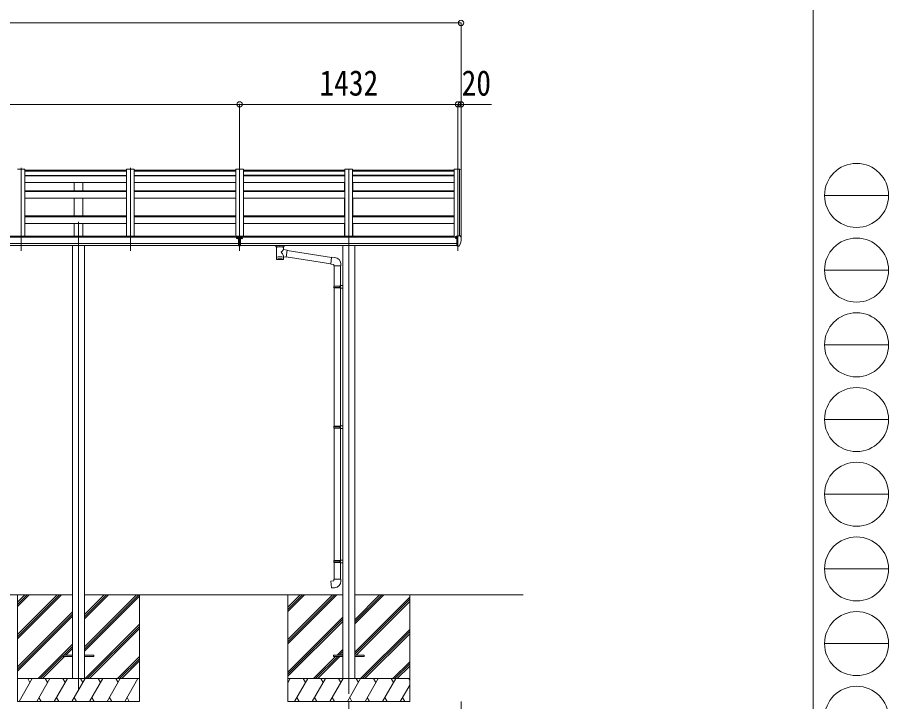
# Model space of a CAD drawing. Units: millimetres at full size. Extents: x -9783 to 9892, y -6828 to 6752.
# Drawn here: x 4180 to 9892, y -4583 to -95 of the extents above; entities that cross this region are included whole.
import ezdxf
from ezdxf.enums import TextEntityAlignment as Align

# ---------------------------------------------------------------- set-up
doc = ezdxf.new("R2010")
doc.units = ezdxf.units.MM
doc.header["$LTSCALE"] = 35
doc.header["$PDMODE"] = 32
doc.header["$PDSIZE"] = 35
for name, color, linetype, lineweight in [('0-0_0', 7, 'Continuous', 9), ('0-1_本体', 4, 'Continuous', 9), ('0-2_部品', 7, 'Continuous', 9), ('0-8_PARTS2', 2, 'Continuous', 9), ('0-A_寸法', 6, 'Continuous', 9), ('F-0_240', 7, 'Continuous', 9)]:
    doc.layers.add(name, color=color, linetype=linetype, lineweight=lineweight)
doc.styles.add('ＭＳ ゴシック', font='')
doc.styles.get('ＭＳ ゴシック').set_extended_font_data('MS Gothic')

msp = doc.modelspace()

# ---------------------------------------------------------------- linework, layer by layer
at = {"layer": '0-0_0'}
for p, q in [((1719.88, -3883.09), (4540.88, -3883.09)), ((4180.38, -3883.09), (4180.38, -4583.09)), ((4180.38, -4143.82), (4441.11, -3883.09)), ((4180.38, -4157.96), (4455.25, -3883.09)), ((4180.38, -4172.1), (4469.39, -3883.09)), ((4180.38, -3959.97), (4257.26, -3883.09)), ((4180.38, -3945.83), (4243.12, -3883.09)), ((4180.38, -3931.69), (4228.98, -3883.09)), ((4619.88, -4224.82), (4961.61, -3883.09)), ((4619.88, -4238.96), (4975.75, -3883.09)), ((4619.88, -4040.97), (4777.76, -3883.09)), ((4619.88, -4026.83), (4763.62, -3883.09)), ((4619.88, -4012.69), (4749.48, -3883.09)), ((4619.88, -3883.09), (6312.88, -3883.09)), ((4980.38, -3883.09), (4980.38, -4583.09)), ((5952.38, -3883.09), (5952.38, -4583.09)), ((5952.38, -4177.27), (6246.56, -3883.09)), ((5952.38, -4191.41), (6260.7, -3883.09)), ((5952.38, -4205.55), (6274.84, -3883.09)), ((5952.38, -3993.42), (6062.71, -3883.09)), ((5952.38, -3979.28), (6048.57, -3883.09)), ((5952.38, -3965.14), (6034.43, -3883.09)), ((7495.86, -3883.09), (6391.88, -3883.09)), ((6391.88, -4074.42), (6583.21, -3883.09)), ((6391.88, -4060.28), (6569.07, -3883.09)), ((6391.88, -4046.13), (6554.93, -3883.09)), ((6752.38, -3883.09), (6752.38, -4583.09)), ((4619.88, -4253.1), (4980.38, -3892.6)), ((6391.88, -4258.27), (6752.38, -3897.77)), ((6391.88, -4272.41), (6752.38, -3911.91)), ((6399.84, -4278.59), (6752.38, -3926.05)), ((4180.38, -4355.95), (4540.88, -3995.45)), ((4180.38, -4370.09), (4540.88, -4009.59)), ((4180.38, -4384.23), (4540.88, -4023.73)), ((5952.38, -4389.4), (6312.88, -4028.9)), ((5952.38, -4403.54), (6312.88, -4043.04)), ((4623.74, -4433.09), (4980.38, -4076.45)), ((4637.88, -4433.09), (4980.38, -4090.59)), ((4652.02, -4433.09), (4980.38, -4104.73)), ((5952.38, -4417.68), (6312.88, -4057.18)), ((6429.19, -4433.09), (6752.38, -4109.9)), ((6443.33, -4433.09), (6752.38, -4124.04)), ((6457.47, -4433.09), (6752.38, -4138.18)), ((4315.37, -4433.09), (4540.88, -4207.58)), ((4484.02, -4278.58), (4540.88, -4221.72)), ((4329.51, -4433.09), (4480.38, -4282.22)), ((4498.17, -4278.58), (4540.88, -4235.87)), ((6275.32, -4278.59), (6312.88, -4241.03)), ((6289.46, -4278.59), (6312.88, -4255.17)), ((6303.6, -4278.59), (6312.88, -4269.32)), ((4343.65, -4433.09), (4489.17, -4287.58)), ((4835.87, -4433.09), (4980.38, -4288.58)), ((4850.01, -4433.09), (4980.38, -4302.72)), ((4864.15, -4433.09), (4980.38, -4316.87)), ((6120.82, -4433.09), (6266.32, -4287.59)), ((6134.96, -4433.09), (6280.46, -4287.59)), ((6149.1, -4433.09), (6294.6, -4287.59)), ((6641.32, -4433.09), (6752.38, -4322.03)), ((6655.46, -4433.09), (6752.38, -4336.17)), ((6669.6, -4433.09), (6752.38, -4350.32)), ((4980.38, -4433.09), (4180.38, -4433.09)), ((4190.67, -4583.09), (4277.27, -4433.09)), ((4262.27, -4459.07), (4247.27, -4433.09)), ((4306.14, -4583.09), (4392.74, -4433.09)), ((4377.74, -4459.07), (4362.74, -4433.09)), ((4421.61, -4583.09), (4508.21, -4433.09)), ((4493.21, -4459.07), (4478.21, -4433.09)), ((4537.08, -4583.09), (4623.68, -4433.09)), ((4608.68, -4459.07), (4593.68, -4433.09)), ((4652.55, -4583.09), (4739.15, -4433.09)), ((4724.15, -4459.07), (4709.15, -4433.09)), ((4768.02, -4583.09), (4854.62, -4433.09)), ((4824.62, -4433.09), (4839.62, -4459.07)), ((4883.49, -4583.09), (4970.09, -4433.09)), ((6752.38, -4433.09), (5952.38, -4433.09)), ((5952.38, -4460.59), (5968.26, -4433.09)), ((5997.12, -4583.09), (6083.73, -4433.09)), ((6068.73, -4459.07), (6053.73, -4433.09)), ((6112.6, -4583.09), (6199.2, -4433.09)), ((6184.2, -4459.07), (6169.19, -4433.09)), ((6228.07, -4583.09), (6314.67, -4433.09)), ((6299.67, -4459.07), (6284.67, -4433.09)), ((6343.54, -4583.09), (6430.14, -4433.09)), ((6415.14, -4459.07), (6400.14, -4433.09)), ((6459.01, -4583.09), (6545.61, -4433.09)), ((6530.61, -4459.07), (6515.61, -4433.09)), ((6574.48, -4583.09), (6661.08, -4433.09)), ((6631.08, -4433.09), (6646.08, -4459.07)), ((6746.55, -4433.09), (6752.38, -4443.19)), ((6689.95, -4583.09), (6752.38, -4474.95)), ((4321.14, -4557.11), (4336.14, -4583.09)), ((4436.61, -4557.11), (4451.61, -4583.09)), ((4552.08, -4557.11), (4567.08, -4583.09)), ((4667.55, -4557.11), (4682.55, -4583.09)), ((4783.02, -4557.11), (4798.02, -4583.09)), ((4898.49, -4557.11), (4913.49, -4583.09)), ((6012.12, -4557.11), (6027.12, -4583.09)), ((6127.59, -4557.11), (6142.59, -4583.09)), ((6243.06, -4557.11), (6258.06, -4583.09)), ((6358.53, -4557.11), (6373.53, -4583.09)), ((6474, -4557.11), (6489, -4583.09)), ((6589.47, -4557.11), (6604.47, -4583.09)), ((6704.94, -4557.11), (6719.94, -4583.09)), ((4180.38, -4583.09), (4980.38, -4583.09)), ((5952.38, -4583.09), (6752.38, -4583.09))]:
    msp.add_line(p, q, dxfattribs=at)
at = {"layer": '0-1_本体'}
for p, q in [((4229.38, -1091.55), (4179.38, -1091.55)), ((4229.38, -1091.55), (4229.38, -1530.84)), ((4895.38, -1097.61), (4229.38, -1097.61)), ((4229.38, -1104.55), (4895.38, -1104.55)), ((4229.38, -1131.26), (4895.38, -1131.26)), ((4229.38, -1133.84), (4895.38, -1133.84)), ((4895.38, -1091.55), (4895.38, -1530.84)), ((4945.38, -1091.55), (4895.38, -1091.55)), ((4945.38, -1091.55), (4945.38, -1530.84)), ((5611.38, -1097.61), (4945.38, -1097.61)), ((4945.38, -1104.55), (5611.38, -1104.55)), ((4945.38, -1131.26), (5611.38, -1131.26)), ((4945.38, -1133.84), (5611.38, -1133.84)), ((5611.38, -1091.52), (5611.38, -1530.82)), ((5661.38, -1091.52), (5611.38, -1091.52)), ((5661.38, -1091.52), (5661.38, -1530.82)), ((6327.38, -1097.61), (5661.38, -1097.61)), ((5661.38, -1104.52), (6327.38, -1104.52)), ((5661.38, -1131.24), (6327.38, -1131.24)), ((5661.38, -1133.82), (6327.38, -1133.82)), ((6327.38, -1091.52), (6327.38, -1530.82)), ((6377.38, -1091.52), (6327.38, -1091.52)), ((6377.38, -1091.52), (6377.38, -1530.82)), ((7043.38, -1097.61), (6377.38, -1097.61)), ((6377.38, -1104.52), (7043.38, -1104.52)), ((6377.38, -1131.24), (7043.38, -1131.24)), ((6377.38, -1133.82), (7043.38, -1133.82)), ((7043.38, -1091.52), (7043.38, -1537.52)), ((7079.3, -1091.73), (7078.68, -1093.35)), ((7079.38, -1091.61), (7079.38, -1527.34)), ((7087.43, -1091.94), (7079.6, -1091.53)), ((7088.37, -1092.83), (7088.38, -1533.88)), ((4229.38, -1178.58), (4895.38, -1178.58)), ((4552.88, -1232.31), (4552.88, -1178.58)), ((4607.88, -1232.31), (4607.88, -1178.58)), ((4945.38, -1178.58), (5611.38, -1178.58)), ((5661.38, -1178.56), (6327.38, -1178.56)), ((6324.88, -1232.29), (6324.88, -1178.56)), ((6377.38, -1178.56), (7043.38, -1178.56)), ((6379.88, -1232.29), (6379.88, -1178.56)), ((4229.38, -1232.31), (4895.38, -1232.31)), ((4229.38, -1237.88), (4895.38, -1237.88)), ((4945.38, -1232.31), (5611.38, -1232.31)), ((4945.38, -1237.88), (5611.38, -1237.88)), ((5661.38, -1232.29), (6327.38, -1232.29)), ((5661.38, -1237.85), (6327.38, -1237.85)), ((6377.38, -1232.29), (7043.38, -1232.29)), ((6377.38, -1237.85), (7043.38, -1237.85)), ((4229.38, -1281.88), (4895.38, -1281.88)), ((4552.88, -1395.97), (4552.88, -1281.88)), ((4607.88, -1395.97), (4607.88, -1281.88)), ((4945.38, -1281.88), (5611.38, -1281.88)), ((5661.38, -1281.85), (6327.38, -1281.85)), ((6324.88, -1395.94), (6324.88, -1281.85)), ((6377.38, -1281.85), (7043.38, -1281.85)), ((6379.88, -1395.94), (6379.88, -1281.85)), ((4229.38, -1395.97), (4895.38, -1395.97)), ((4229.38, -1402.76), (4895.38, -1402.76)), ((4945.38, -1395.97), (5611.38, -1395.97)), ((4945.38, -1402.76), (5611.38, -1402.76)), ((5661.38, -1395.94), (6327.38, -1395.94)), ((5661.38, -1402.74), (6327.38, -1402.74)), ((6377.38, -1395.94), (7043.38, -1395.94)), ((6377.38, -1402.74), (7043.38, -1402.74)), ((4229.38, -1446.31), (4895.38, -1446.31)), ((4552.88, -1530.84), (4552.88, -1446.31)), ((4607.88, -1530.84), (4607.88, -1446.31)), ((4945.38, -1446.31), (5611.38, -1446.31)), ((5661.38, -1446.29), (6327.38, -1446.29)), ((6324.88, -1530.82), (6324.88, -1446.29)), ((6377.38, -1446.29), (7043.38, -1446.29)), ((6379.88, -1530.82), (6379.88, -1446.29)), ((5629.88, -1537.55), (630.88, -1537.55)), ((5606.38, -1530.84), (654.38, -1530.84)), ((5606.38, -1537.52), (5606.38, -1530.82)), ((5661.38, -1530.82), (5611.38, -1530.82)), ((7061.88, -1537.52), (5642.88, -1537.52)), ((7038.38, -1530.82), (5666.38, -1530.82)), ((5666.38, -1537.52), (5666.38, -1530.82)), ((7038.38, -1537.52), (7038.38, -1530.82)), ((630.88, -1578.77), (5629.88, -1578.77)), ((5629.88, -1590.62), (630.88, -1590.54)), ((4540.88, -1590.71), (4540.88, -4433.12)), ((4619.88, -1590.71), (4619.88, -4433.12)), ((5642.88, -1578.74), (7061.88, -1578.74)), ((7061.88, -1590.59), (5642.88, -1590.57)), ((6312.88, -1590.68), (6312.88, -4433.09)), ((6391.88, -1590.68), (6391.88, -4433.09))]:
    msp.add_line(p, q, dxfattribs=at)
msp.add_lwpolyline([(7078.68, -1527.34), (7078.68, -1091.52), (7043.38, -1091.52)], dxfattribs=at)
msp.add_circle((7054.41, -1542.26), 3, dxfattribs=at)
for centre, radius, start, end in [((7079.58, -1091.83), 0.301, 87.13321, 158.93673), ((7087.38, -1092.94), 1, 6.67014, 87)]:
    msp.add_arc(centre, radius, start, end, dxfattribs=at)
at = {"layer": '0-2_部品'}
for p, q in [((5629.88, -1535.01), (5629.88, -1593.87)), ((7051.88, -1533.22), (7051.88, -1537.55)), ((7051.88, -1533.22), (7051.88, -1537.55)), ((7066.88, -1532.05), (7052.88, -1532.11)), ((7066.88, -1532.05), (7052.88, -1532.11)), ((7056.38, -1532.1), (7056.38, -1530.2)), ((7056.38, -1532.1), (7056.38, -1530.2)), ((7057.2, -1529.78), (7066.88, -1529.06)), ((7057.2, -1529.78), (7066.88, -1529.06)), ((7061.88, -1537.1), (7068.38, -1536.7)), ((7061.88, -1537.1), (7068.38, -1536.7)), ((7066.88, -1528.28), (7068.38, -1528.28)), ((7066.88, -1528.28), (7066.88, -1534.45)), ((7066.88, -1528.28), (7068.38, -1528.28)), ((7066.88, -1528.28), (7066.88, -1534.45)), ((7068.38, -1595.87), (7068.38, -1527.37)), ((7068.38, -1595.87), (7068.38, -1527.37)), ((7083.47, -1527.93), (7087.54, -1533.74)), ((7083.47, -1527.93), (7087.54, -1533.74)), ((7090.38, -1536.74), (7090.38, -1537.37)), ((7090.38, -1536.74), (7090.38, -1537.37)), ((5621.91, -1542.69), (5621.91, -1544.34)), ((5621.91, -1543.59), (5622.91, -1543.59)), ((5622.91, -1544.34), (5622.91, -1542.69)), ((5623.91, -1543.44), (5624.91, -1543.44)), ((5629.88, -1580.71), (5642.88, -1580.71)), ((5648.85, -1543.44), (5647.85, -1543.44)), ((5649.85, -1542.69), (5649.85, -1544.34)), ((5649.85, -1543.59), (5650.85, -1543.59)), ((5650.85, -1544.34), (5650.85, -1542.69)), ((5874.38, -1596.67), (5874.38, -1590.56)), ((5928.38, -1596.67), (5928.38, -1590.56)), ((7056.88, -1542.28), (7056.58, -1542.28)), ((7056.88, -1542.28), (7056.58, -1542.28)), ((7057.41, -1542.28), (7056.88, -1542.28)), ((7057.41, -1542.28), (7056.88, -1542.28)), ((7061.88, -1592.67), (7067.38, -1592.67)), ((7061.88, -1592.67), (7067.38, -1592.67)), ((7067.88, -1593.67), (7067.38, -1592.67)), ((7067.88, -1593.67), (7067.38, -1592.67)), ((7068.38, -1593.67), (7067.88, -1593.67)), ((7068.38, -1593.67), (7067.88, -1593.67)), ((7069.88, -1595.78), (7068.38, -1595.87)), ((7069.88, -1595.78), (7068.38, -1595.87)), ((7069.88, -1595.78), (7073.59, -1595.55)), ((7069.88, -1595.78), (7073.59, -1595.55)), ((7076, -1594.05), (7085.75, -1578.68)), ((7076, -1594.05), (7085.75, -1578.68)), ((5878.48, -1601.17), (5878.46, -1681.47)), ((5924.28, -1618.75), (5924.28, -1601.16)), ((5949.5, -1622.65), (5924.28, -1618.74)), ((5949.5, -1622.65), (5942.48, -1667.91)), ((6238.84, -1669.6), (5949.19, -1624.67)), ((5924.3, -1681.47), (5924.28, -1664.84)), ((5924.28, -1665.09), (5942.48, -1667.91)), ((6235.17, -1711.54), (5942.75, -1666.17)), ((6259.8, -1669.99), (6238.96, -1668.17)), ((6254.88, -1725.74), (6300.88, -1725.74)), ((6256.88, -1725.74), (6256.88, -1857.35)), ((6298.88, -1725.74), (6298.88, -1854.79)), ((6300.88, -1725.74), (6300.88, -1714.82)), ((6254.88, -1859.35), (6255.88, -1857.35)), ((6254.88, -1859.35), (6298.88, -1859.35)), ((6254.88, -1859.35), (6254.88, -1867.35)), ((6254.88, -1867.35), (6298.88, -1867.35)), ((6254.88, -1867.35), (6255.88, -1869.35)), ((6255.88, -1857.35), (6298.88, -1857.35)), ((6255.88, -1869.35), (6298.88, -1869.35)), ((6256.88, -1869.35), (6256.88, -2777.11)), ((6294.4, -1859.35), (6293.97, -1857.35)), ((6296.88, -1854.85), (6312.88, -1854.38)), ((6296.88, -1856.85), (6296.88, -1854.85)), ((6296.88, -1856.85), (6298.88, -1856.85)), ((6296.88, -1871.85), (6296.88, -1869.85)), ((6296.88, -1871.85), (6312.88, -1872.32)), ((6298.88, -1871.91), (6298.88, -2774.55)), ((6312.88, -1854.38), (6312.88, -1872.32)), ((6254.88, -2779.11), (6255.88, -2777.11)), ((6254.88, -2779.11), (6298.88, -2779.11)), ((6254.88, -2779.11), (6254.88, -2787.11)), ((6254.88, -2787.11), (6298.88, -2787.11)), ((6254.88, -2787.11), (6255.88, -2789.11)), ((6255.88, -2777.11), (6298.88, -2777.11)), ((6255.88, -2789.11), (6298.88, -2789.11)), ((6256.88, -2789.11), (6256.88, -3658.7)), ((6294.4, -2779.11), (6293.97, -2777.11)), ((6296.88, -2774.61), (6312.88, -2774.14)), ((6296.88, -2776.61), (6296.88, -2774.61)), ((6296.88, -2776.61), (6298.88, -2776.61)), ((6296.88, -2791.61), (6296.88, -2789.61)), ((6296.88, -2791.61), (6312.88, -2792.08)), ((6298.88, -2791.67), (6298.88, -3656.14)), ((6312.88, -2774.14), (6312.88, -2792.08)), ((6254.88, -3660.7), (6255.88, -3658.7)), ((6254.88, -3660.7), (6298.88, -3660.7)), ((6254.88, -3660.7), (6254.88, -3668.7)), ((6254.88, -3668.7), (6298.88, -3668.7)), ((6254.88, -3668.7), (6255.88, -3670.7)), ((6255.88, -3658.7), (6298.88, -3658.7)), ((6255.88, -3670.7), (6298.88, -3670.7)), ((6256.88, -3670.7), (6256.88, -3780.7)), ((6294.4, -3660.7), (6293.97, -3658.7)), ((6296.88, -3656.2), (6312.88, -3655.73)), ((6296.88, -3658.2), (6296.88, -3656.2)), ((6296.88, -3658.2), (6298.88, -3658.2)), ((6296.88, -3673.2), (6296.88, -3671.2)), ((6296.88, -3673.2), (6312.88, -3673.67)), ((6298.88, -3673.26), (6298.88, -3780.7)), ((6312.88, -3655.73), (6312.88, -3673.67)), ((6254.88, -3780.7), (6300.88, -3780.7)), ((6254.88, -3790.7), (6254.88, -3780.7)), ((6300.88, -3780.7), (6300.88, -3791.62))]:
    msp.add_line(p, q, dxfattribs=at)
at = {"layer": '0-2_部品', "color": 4}
for p, q in [((4480.38, -4278.58), (4540.88, -4278.58)), ((4480.38, -4278.58), (4480.38, -4287.58)), ((4619.88, -4278.58), (4680.38, -4278.58)), ((4680.38, -4278.58), (4680.38, -4287.58)), ((6252.38, -4278.58), (6312.88, -4278.58)), ((6252.38, -4278.58), (6252.38, -4287.58)), ((6391.88, -4278.58), (6452.38, -4278.58)), ((6452.38, -4278.58), (6452.38, -4287.58)), ((4480.38, -4287.58), (4540.88, -4287.58)), ((4619.88, -4287.58), (4680.38, -4287.58)), ((6252.38, -4287.58), (6312.88, -4287.58)), ((6391.88, -4287.58), (6452.38, -4287.58))]:
    msp.add_line(p, q, dxfattribs=at)
at = {"layer": '0-2_部品'}
for points in [[(5622.91, -1541.64), (5622.91, -1540.74), (5621.91, -1540.74), (5621.91, -1541.64)], [(5629.88, -1535.01), (5642.88, -1535.01), (5642.88, -1593.87), (5629.88, -1593.87)], [(5649.85, -1541.64), (5649.85, -1540.74), (5650.85, -1540.74), (5650.85, -1541.64)], [(7051.88, -1540.67), (7051.88, -1542.28), (7051.41, -1542.28)], [(7051.88, -1540.67), (7051.88, -1542.28), (7051.41, -1542.28)], [(7056.58, -1541.1), (7056.58, -1542.28), (7051.88, -1542.28)], [(7056.58, -1541.1), (7056.58, -1542.28), (7051.88, -1542.28)], [(7057.2, -1529.78), (7057.04, -1529.8), (7056.88, -1529.83), (7056.74, -1529.87), (7056.61, -1529.93), (7056.51, -1529.99), (7056.44, -1530.05), (7056.39, -1530.12), (7056.38, -1530.2)], [(7057.2, -1529.78), (7057.04, -1529.8), (7056.88, -1529.83), (7056.74, -1529.87), (7056.61, -1529.93), (7056.51, -1529.99), (7056.44, -1530.05), (7056.39, -1530.12), (7056.38, -1530.2)], [(7061.88, -1592.67), (7061.88, -1534.45), (7066.88, -1534.45)], [(7061.88, -1592.67), (7061.88, -1534.45), (7066.88, -1534.45)], [(7068.38, -1527.37), (7080.38, -1527.37), (7082.71, -1527.51)], [(7068.38, -1527.37), (7080.38, -1527.37), (7082.71, -1527.51)], [(5620.91, -1542.54), (5619.91, -1542.54), (5619.91, -1543.44), (5620.91, -1543.44)], [(5621.91, -1544.34), (5621.91, -1545.24), (5622.91, -1545.24), (5622.91, -1544.34)], [(5624.91, -1543.44), (5624.91, -1542.54), (5623.91, -1542.54)], [(5647.85, -1543.44), (5647.85, -1542.54), (5648.85, -1542.54)], [(5650.85, -1544.34), (5650.85, -1545.24), (5649.85, -1545.24), (5649.85, -1544.34)], [(5651.85, -1542.54), (5652.85, -1542.54), (5652.85, -1543.44), (5651.85, -1543.44)], [(5874.42, -1596.73), (5874.39, -1596.37), (5874.64, -1595.42), (5875.16, -1594.53), (5875.96, -1593.69), (5877.08, -1592.9), (5878.48, -1592.17)], [(5874.42, -1596.62), (5874.39, -1596.97), (5874.64, -1597.93), (5875.16, -1598.81), (5875.96, -1599.65), (5877.08, -1600.45), (5878.48, -1601.17)], [(5924.28, -1592.19), (5924.51, -1592.28), (5925.87, -1593.01), (5926.98, -1593.86), (5927.74, -1594.73), (5928.2, -1595.63), (5928.37, -1596.51)], [(5924.28, -1601.16), (5924.51, -1601.07), (5925.87, -1600.33), (5926.98, -1599.49), (5927.74, -1598.62), (5928.2, -1597.72), (5928.37, -1596.83)], [(7068.38, -1581.98), (7065.22, -1581.57), (7061.88, -1581.14)], [(7068.38, -1581.98), (7065.22, -1581.57), (7061.88, -1581.14)], [(6238.96, -1668.17), (6234.95, -1713.99), (6254.88, -1715.74), (6254.88, -1725.74)], [(6294.4, -1859.35), (6294.4, -1867.35), (6293.97, -1869.35)], [(6296.88, -1869.85), (6298.88, -1869.85), (6298.88, -1856.85)], [(6294.4, -2779.11), (6294.4, -2787.11), (6293.97, -2789.11)], [(6296.88, -2789.61), (6298.88, -2789.61), (6298.88, -2776.61)], [(6294.4, -3660.7), (6294.4, -3668.7), (6293.97, -3670.7)], [(6296.88, -3671.2), (6298.88, -3671.2), (6298.88, -3658.2)], [(6259.8, -3836.44), (6238.96, -3838.27), (6234.95, -3792.44), (6254.88, -3790.7)]]:
    msp.add_lwpolyline(points, dxfattribs=at)
for centre, radius, start, end in [((7054.38, -1542.28), 2.5, 28.35764, 180), ((7054.38, -1542.28), 2.5, 28.35764, 180), ((7054.38, -1542.28), 2.5, 0, 28.35764), ((7054.38, -1542.28), 2.5, 0, 28.35764), ((7082.65, -1528.51), 1, 35, 86.5), ((7082.65, -1528.51), 1, 35, 86.5), ((6897.89, -1537.36), 192.49, 347.8767, 359.9992), ((6897.89, -1537.36), 192.49, 347.8767, 359.9992), ((7087.38, -1536.74), 3, 0, 87), ((7087.38, -1536.74), 3, 0, 87), ((5891.45, -1641.89), 51.38, 92.46126, 104.61963), ((5911.33, -1641.89), 51.38, 75.38037, 87.53874), ((7073.4, -1592.55), 3, 273.5, 330), ((7073.4, -1592.55), 3, 273.5, 330), ((7083.15, -1577.18), 3, 330, 348.16652), ((7083.15, -1577.18), 3, 330, 348.16652), ((6255.88, -1714.82), 45, 0, 85), ((6255.88, -3791.62), 45, 275, 0)]:
    msp.add_arc(centre, radius, start, end, dxfattribs=at)
for centre, major_axis in [((5622.41, -1542.69), (5.9, 0)), ((5650.35, -1542.69), (-5.9, 0))]:
    msp.add_ellipse(centre, major_axis=major_axis, ratio=0.9, dxfattribs=at)
for centre, major_axis, ratio, start_param, end_param in [((5622.41, -1542.99), (5.9, 0), 0.9, 6.2831853, 9.424778), ((5620.91, -1541.64), (-1, 0), 0.9, 1.5707963, 3.1415927), ((5620.91, -1542.69), (1, 0), 0.9, 6.2831853, 6.9023328), ((5623.91, -1541.64), (1, 0), 0.9, 3.1415927, 4.712389), ((5623.91, -1542.69), (-1, 0), 0.9, 5.6640378, 6.2831853), ((5650.35, -1542.99), (-5.9, 0), 0.9, 3.1415927, 6.2831853), ((5648.85, -1541.64), (-1, 0), 0.9, 1.5707963, 3.1415927), ((5648.85, -1542.69), (1, 0), 0.9, 6.2831853, 6.9023328), ((5651.85, -1541.64), (1, 0), 0.9, 3.1415927, 4.712389), ((5651.85, -1542.69), (-1, 0), 0.9, 5.6640378, 6.2831853), ((7052.88, -1533.21), (0.02, 1.1), 0.906239, 0.0206394, 1.5914357), ((7052.88, -1533.21), (0.02, 1.1), 0.906239, 0.0206394, 1.5914357), ((5620.91, -1544.34), (1, 0), 0.9, 6.2831853, 7.8539816), ((5623.91, -1544.34), (-1, 0), 0.9, 4.712389, 6.2831853), ((5648.85, -1544.34), (1, 0), 0.9, 6.2831853, 7.8539816), ((5651.85, -1544.34), (-1, 0), 0.9, 4.712389, 6.2831853), ((5901.4, -1600.74), (-22.91, -0.42), 0.072511, 4.711586, 6.2823824), ((5901.35, -1600.74), (22.92, -0.42), 0.07247, 0.0008089, 1.5716053), ((5912.38, -1596.67), (16, 0), 0.361356, 0, 0.0194874), ((5912.38, -1596.67), (16, 0), 0.361356, 6.2636979, 6.2831853), ((5901.38, -1602.37), (-22.91, -0.42), 0.072511, 4.711586, 6.2823824), ((5901.35, -1602.37), (22.92, -0.42), 0.07247, 0.0008089, 1.5716053), ((5901.38, -1638.3), (-22.81, 26.62), 0.234429, 3.1563334, 4.5976381), ((5903.93, -1640.94), (20.32, 22.25), 0.045535, 4.9756507, 6.2441899), ((5901.38, -1681.46), (22.92, 0), 0.101955, 6.2829723, 9.4248207), ((5901.38, -1681.47), (22.92, 0), 0.101955, 3.1415499, 6.2833984), ((5901.38, -1669.02), (22.91, 0), 0.122865, 6.2831853, 9.424778)]:
    msp.add_ellipse(centre, major_axis=major_axis, ratio=ratio, start_param=start_param, end_param=end_param, dxfattribs=at)
at = {"layer": '0-8_PARTS2'}
for p, q in [((4204.38, -1625.55), (4204.38, -1081.71)), ((4920.38, -1625.55), (4920.38, -1081.71)), ((5636.38, -1625.55), (5636.38, -1091.55)), ((6352.38, -1676.88), (6352.38, -1091.55)), ((7068.38, -1625.55), (7068.38, -1091.52)), ((4580.38, -1436.75), (4580.38, -4511.98)), ((6352.38, -1583.09), (6352.38, -4533.09))]:
    msp.add_line(p, q, dxfattribs=at)
at = {"layer": '0-A_寸法'}
for p, q in [((604.39, -131.22), (7088.38, -131.22)), ((7088.38, -131.22), (7088.38, -1091.52)), ((624.39, -665.55), (5636.38, -665.55)), ((5636.38, -665.55), (7068.38, -665.55)), ((5636.38, -665.55), (5636.38, -1091.52)), ((7068.38, -665.55), (7088.38, -665.55)), ((7068.38, -665.55), (7068.38, -1091.52)), ((7088.38, -665.55), (7288.38, -665.55)), ((7088.38, -665.55), (7088.38, -1091.52)), ((6352.38, -5475.97), (6352.38, -4583.09)), ((7088.38, -5475.97), (7088.38, -4583.09))]:
    msp.add_line(p, q, dxfattribs=at)
for p in [(7088.38, -131.22), (5636.38, -665.55), (7068.38, -665.55), (7088.38, -665.55)]:
    msp.add_point(p, dxfattribs=at)
at = {"layer": 'F-0_240', "color": 5}
msp.add_line((9396.97, 6751.9), (9396.97, -6828.1), dxfattribs=at)
at = {"layer": 'F-0_240', "color": 4}
for p, q in [((9471.77, -1263.1), (9891.77, -1263.1)), ((9471.77, -1753.1), (9891.77, -1753.1)), ((9471.77, -2243.1), (9891.77, -2243.1)), ((9471.77, -2733.1), (9891.77, -2733.1)), ((9471.77, -3223.1), (9891.77, -3223.1)), ((9471.77, -3713.1), (9891.77, -3713.1)), ((9471.77, -4203.1), (9891.77, -4203.1))]:
    msp.add_line(p, q, dxfattribs=at)
for centre in [(9681.77, -1263.1), (9681.77, -1753.1), (9681.77, -2243.1), (9681.77, -2733.1), (9681.77, -3223.1), (9681.77, -3713.1), (9681.77, -4203.1), (9681.77, -4693.1)]:
    msp.add_circle(centre, 210, dxfattribs=at)

# ---------------------------------------------------------------- texts
at = {"layer": '0-A_寸法', "color": 7, "style": 'ＭＳ ゴシック', "width": 0.85}
for s, p in [('1432', (6159.88, -658.55)), ('20', (7092.13, -658.55))]:
    msp.add_text(s, height=166.8, dxfattribs=at).set_placement(p, align=Align.BOTTOM_LEFT)

doc.saveas('drawing.dxf')
